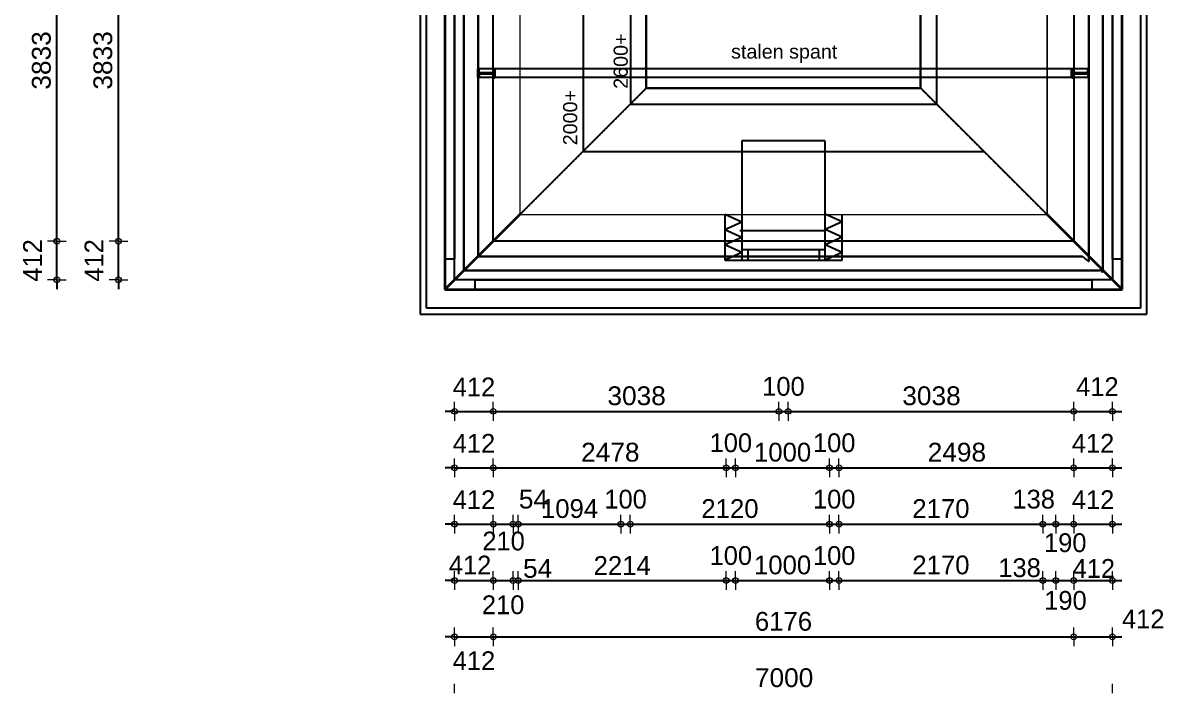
# Model space of a CAD drawing. Header units: millimetres. Extents: x 0 to 59350, y 0 to 29700.
# Drawn here: x 32277 to 38345, y 5360 to 8906 of the extents above; entities that cross this region are included whole.
import ezdxf

# ---------------------------------------------------------------- set-up
doc = ezdxf.new("R2010")
doc.units = ezdxf.units.MM
doc.linetypes.add('VERDECKT2_S2', pattern=[2.7, 2, -0.7])
doc.layers.add('Standard', color=7, linetype='Continuous', lineweight=25)
doc.styles.add('ARIAL', font='arial.ttf')

msp = doc.modelspace()

# ---------------------------------------------------------------- linework, layer by layer
at = {"layer": 'Standard', "color": 5, "linetype": 'Continuous', "lineweight": -3}
for p, q in [((34391.2, 14721.6), (34391.2, 7354.6)), ((34424.7, 7388.1), (34424.7, 14688.1)), ((38224.7, 14688.1), (38224.7, 7388.1)), ((38258.2, 7354.6), (38258.2, 14721.6)), ((34391.2, 7354.6), (38258.2, 7354.6)), ((38224.7, 7388.1), (34424.7, 7388.1))]:
    msp.add_line(p, q, dxfattribs=at)
at = {"layer": 'Standard', "color": 51, "linetype": 'Continuous', "lineweight": 18}
for p, q in [((34424.7, 14688.1), (34424.7, 7388.1)), ((38224.7, 7388.1), (38224.7, 14688.1)), ((34424.7, 7388.1), (37576.4, 7388.1)), ((37576.4, 7388.1), (38224.7, 7388.1))]:
    msp.add_line(p, q, dxfattribs=at)
at = {"layer": 'Standard', "color": 7, "linetype": 'Continuous', "lineweight": -3}
for p, q in [((34522.5, 7485.9), (34522.5, 14590.3)), ((38126.9, 7485.9), (38126.9, 14590.3)), ((32458.8, 7744.1), (32458.8, 9660.6)), ((32786, 7744.1), (32786, 9660.6)), ((36102.2, 7845.3), (36012.2, 7885.9)), ((36102.2, 7845.3), (36012.2, 7804.7)), ((36637.2, 7846), (36547.2, 7886.7)), ((36637.2, 7846), (36547.2, 7805.2)), ((36102.2, 7764.1), (36012.2, 7804.7)), ((36637.2, 7764.5), (36547.2, 7805.2)), ((32458.8, 7538.1), (32458.8, 7744.1)), ((32786, 7538.1), (32786, 7744.1)), ((36102.2, 7764.1), (36012.2, 7723.5)), ((36102.2, 7682.8), (36012.2, 7723.5)), ((36547.2, 7744.1), (36102.2, 7744.1)), ((36637.2, 7764.5), (36547.2, 7723.7)), ((36637.2, 7683), (36547.2, 7723.7)), ((36102.2, 7682.8), (36012.2, 7642.2)), ((36102.2, 7663.1), (36547.2, 7663.1)), ((36637.2, 7683), (36547.2, 7642.2)), ((32458.8, 7538.1), (32458.8, 7488.1)), ((32786, 7538.1), (32786, 7488.1)), ((34574.7, 6838.1), (34524.7, 6838.1)), ((34574.7, 6838.1), (34780.7, 6838.1)), ((34780.7, 6838.1), (35312.9, 6838.1)), ((35312.9, 6838.1), (36299.7, 6838.1)), ((36299.7, 6838.1), (36349.7, 6838.1)), ((36349.7, 6838.1), (36881.9, 6838.1)), ((36881.9, 6838.1), (37868.7, 6838.1)), ((37868.7, 6838.1), (38074.7, 6838.1)), ((38074.7, 6838.1), (38124.7, 6838.1)), ((34574.7, 6538.1), (34524.7, 6538.1)), ((34574.7, 6538.1), (34780.7, 6538.1)), ((34780.7, 6538.1), (35172.9, 6538.1)), ((35172.9, 6538.1), (36019.7, 6538.1)), ((36019.7, 6538.1), (36069.7, 6538.1)), ((36069.7, 6538.1), (36092.6, 6538.1)), ((36092.6, 6538.1), (36569.7, 6538.1)), ((36569.7, 6538.1), (36619.7, 6538.1)), ((36619.7, 6538.1), (37016.9, 6538.1)), ((37016.9, 6538.1), (37868.7, 6538.1)), ((37868.7, 6538.1), (38074.7, 6538.1)), ((38074.7, 6538.1), (38124.7, 6538.1)), ((34574.7, 6238.1), (34524.7, 6238.1)), ((34574.7, 6238.1), (34780.7, 6238.1)), ((34780.7, 6238.1), (34885.7, 6238.1)), ((34885.7, 6238.1), (34912.7, 6238.1)), ((34912.7, 6238.1), (34959.2, 6238.1)), ((34959.2, 6238.1), (35459.7, 6238.1)), ((35459.7, 6238.1), (35509.7, 6238.1)), ((35509.7, 6238.1), (35812.6, 6238.1)), ((35812.6, 6238.1), (36569.7, 6238.1)), ((36569.7, 6238.1), (36619.7, 6238.1)), ((36619.7, 6238.1), (36935.1, 6238.1)), ((36935.1, 6238.1), (37704.7, 6238.1)), ((37704.7, 6238.1), (37773.7, 6238.1)), ((37773.7, 6238.1), (37868.7, 6238.1)), ((37868.7, 6238.1), (38074.7, 6238.1)), ((38074.7, 6238.1), (38124.7, 6238.1)), ((34574.7, 5938.1), (34524.7, 5938.1)), ((34574.7, 5938.1), (34780.7, 5938.1)), ((34780.7, 5938.1), (34885.7, 5938.1)), ((34885.7, 5938.1), (34912.7, 5938.1)), ((34912.7, 5938.1), (35239.2, 5938.1)), ((35239.2, 5938.1), (36019.7, 5938.1)), ((36019.7, 5938.1), (36069.7, 5938.1)), ((36069.7, 5938.1), (36092.6, 5938.1)), ((36092.6, 5938.1), (36569.7, 5938.1)), ((36569.7, 5938.1), (36619.7, 5938.1)), ((36619.7, 5938.1), (36935.1, 5938.1)), ((36935.1, 5938.1), (37704.7, 5938.1)), ((37704.7, 5938.1), (37773.7, 5938.1)), ((37773.7, 5938.1), (37868.7, 5938.1)), ((37868.7, 5938.1), (38074.7, 5938.1)), ((38074.7, 5938.1), (38124.7, 5938.1)), ((34574.7, 5638.1), (34524.7, 5638.1)), ((34574.7, 5638.1), (34780.7, 5638.1)), ((34780.7, 5638.1), (36097.5, 5638.1)), ((36097.5, 5638.1), (37868.7, 5638.1)), ((37868.7, 5638.1), (38035.3, 5638.1)), ((38035.3, 5638.1), (38074.7, 5638.1)), ((38074.7, 5638.1), (38124.7, 5638.1))]:
    msp.add_line(p, q, dxfattribs=at)
at = {"layer": 'Standard', "color": 34, "linetype": 'Continuous', "lineweight": 18}
for p, q in [((34522.5, 14590.3), (34522.5, 7485.9)), ((38126.9, 7485.9), (38126.9, 14590.3)), ((34522.5, 7485.9), (34922.5, 7885.9)), ((34922.5, 7885.9), (34522.5, 7485.9)), ((37726.9, 7885.9), (38126.9, 7485.9)), ((38126.9, 7485.9), (37726.9, 7885.9)), ((34522.5, 7485.9), (38126.9, 7485.9))]:
    msp.add_line(p, q, dxfattribs=at)
at = {"layer": 'Standard', "color": 255, "linetype": 'Continuous', "lineweight": 35}
for p, q in [((34522.5, 14590.3), (34522.5, 7485.9)), ((38126.9, 7485.9), (38126.9, 14590.3)), ((34522.5, 7485.9), (34922.5, 7885.9)), ((34922.5, 7885.9), (34522.5, 7485.9)), ((37726.9, 7885.9), (38126.9, 7485.9)), ((38126.9, 7485.9), (37726.9, 7885.9)), ((34522.5, 7485.9), (38126.9, 7485.9))]:
    msp.add_line(p, q, dxfattribs=at)
at = {"layer": 'Standard', "color": 1, "linetype": 'VERDECKT2_S2', "lineweight": -3}
for p, q in [((34574.7, 7538.1), (34574.7, 14538.1)), ((38074.7, 14538.1), (38074.7, 7538.1)), ((34624.7, 7588.1), (34624.7, 14488.1)), ((34624.7, 14488.1), (34624.7, 7588.1)), ((38024.7, 14488.1), (38024.7, 7588.1)), ((38024.7, 7588.1), (38024.7, 14488.1)), ((34574.7, 14428.1), (34574.7, 7648.1)), ((34699.7, 7663.1), (34699.7, 14413.1)), ((34699.7, 14413.1), (34699.7, 7663.1)), ((37949.7, 14413.1), (37949.7, 7663.1)), ((37949.7, 7663.1), (37949.7, 14413.1)), ((38074.7, 7648.1), (38074.7, 14428.1)), ((37868.7, 14332.1), (37868.7, 7744.1)), ((35594.9, 13517.9), (35594.9, 8558.3)), ((35594.9, 8558.3), (35594.9, 13517.9)), ((35594.9, 13517.9), (35594.9, 8558.3)), ((35594.9, 8558.3), (35594.9, 13517.9)), ((37054.5, 8558.3), (37054.5, 13517.9)), ((37054.5, 13517.9), (37054.5, 8558.3)), ((37054.5, 8558.3), (37054.5, 13517.9)), ((37054.5, 13517.9), (37054.5, 8558.3)), ((34780.7, 7744.1), (34780.7, 11725.6)), ((34922.5, 7885.9), (35594.9, 8558.3)), ((35594.9, 8558.3), (34922.5, 7885.9)), ((34922.5, 7885.9), (35594.9, 8558.3)), ((35594.9, 8558.3), (34922.5, 7885.9)), ((35594.9, 8558.3), (37054.5, 8558.3)), ((37054.5, 8558.3), (35594.9, 8558.3)), ((35594.9, 8558.3), (37054.5, 8558.3)), ((37054.5, 8558.3), (35594.9, 8558.3)), ((37054.5, 8558.3), (37726.9, 7885.9)), ((37726.9, 7885.9), (37054.5, 8558.3)), ((37054.5, 8558.3), (37726.9, 7885.9)), ((37726.9, 7885.9), (37054.5, 8558.3)), ((36102.2, 8278.2), (36102.2, 7885.9)), ((36547.2, 8278.2), (36102.2, 8278.2)), ((36547.2, 7885.9), (36547.2, 8278.2)), ((36102.2, 7885.9), (36102.2, 7642.2)), ((36547.2, 7642.2), (36547.2, 7885.9)), ((36102.2, 7744.1), (34780.7, 7744.1)), ((37868.7, 7744.1), (36547.2, 7744.1)), ((34524.7, 7648.1), (34524.7, 7538.1)), ((34574.7, 7648.1), (34524.7, 7648.1)), ((36102.2, 7663.1), (34699.7, 7663.1)), ((34699.7, 7663.1), (36102.2, 7663.1)), ((37913.8, 7663.1), (36547.2, 7663.1)), ((36547.2, 7663.1), (37913.8, 7663.1)), ((37949.7, 7635.2), (37913.8, 7663.1)), ((37913.8, 7663.1), (37949.7, 7635.2)), ((37949.7, 7663.1), (37949.7, 7635.2)), ((37949.7, 7635.2), (37949.7, 7663.1)), ((38124.7, 7648.1), (38074.7, 7648.1)), ((38124.7, 7538.1), (38124.7, 7648.1)), ((38010.3, 7588.1), (34624.7, 7588.1)), ((34624.7, 7588.1), (38010.3, 7588.1)), ((36102.2, 7642.2), (36547.2, 7642.2)), ((38024.7, 7577), (38010.3, 7588.1)), ((38010.3, 7588.1), (38024.7, 7577)), ((38024.7, 7588.1), (38024.7, 7577)), ((38024.7, 7577), (38024.7, 7588.1)), ((34524.7, 7538.1), (34524.7, 7488.1)), ((37576.4, 7538.1), (34574.7, 7538.1)), ((34684.7, 7488.1), (34684.7, 7538.1)), ((34684.7, 7538.1), (37964.7, 7538.1)), ((38074.7, 7538.1), (37576.4, 7538.1)), ((37964.7, 7538.1), (37964.7, 7488.1)), ((38124.7, 7488.1), (38124.7, 7538.1)), ((34524.7, 7488.1), (34684.7, 7488.1)), ((37964.7, 7488.1), (38124.7, 7488.1))]:
    msp.add_line(p, q, dxfattribs=at)
at = {"layer": 'Standard', "color": 30, "linetype": 'VERDECKT2_S2', "lineweight": 18}
for p, q in [((34922.5, 14190.3), (34922.5, 7885.9)), ((37726.9, 7885.9), (37726.9, 14190.3)), ((34922.5, 7885.9), (37726.9, 7885.9))]:
    msp.add_line(p, q, dxfattribs=at)
at = {"layer": 'Standard', "color": 7, "linetype": 'VERDECKT2_S2', "lineweight": 18}
for p, q in [((34922.5, 14190.3), (34922.5, 7885.9)), ((37726.9, 14190.3), (37726.9, 7885.9))]:
    msp.add_line(p, q, dxfattribs=at)
at = {"layer": 'Standard', "color": 255, "linetype": 'VERDECKT2_S2', "lineweight": -3}
for p, q in [((35258.1, 13854.7), (35258.1, 8221.6)), ((35258.1, 8221.6), (37391.2, 8221.6))]:
    msp.add_line(p, q, dxfattribs=at)
at = {"layer": 'Standard', "color": 7, "linetype": 'VERDECKT2_S2', "lineweight": -3}
for p, q in [((35509.9, 13602.9), (35509.9, 8473.3)), ((37139.5, 13602.9), (37139.5, 8473.3)), ((35509.9, 8473.3), (37139.5, 8473.3))]:
    msp.add_line(p, q, dxfattribs=at)
at = {"layer": 'Standard', "color": 2, "linetype": 'Continuous', "lineweight": 35}
for p, q in [((34699.7, 8615.4), (34699.7, 8660.9)), ((34699.7, 8660.9), (34703.7, 8660.9)), ((34703.7, 8643.9), (34703.7, 8660.9)), ((34703.7, 8632.3), (34703.7, 8615.4)), ((34708.2, 8639.4), (34781.2, 8639.4)), ((34708.2, 8636.8), (34781.2, 8636.8)), ((34785.7, 8660.9), (34789.7, 8660.9)), ((34785.7, 8643.9), (34785.7, 8660.9)), ((34785.7, 8632.3), (34785.7, 8615.4)), ((34789.7, 8615.4), (34789.7, 8660.9)), ((37859.7, 8615.4), (37859.7, 8660.9)), ((37859.7, 8660.9), (37863.7, 8660.9)), ((37863.7, 8643.9), (37863.7, 8660.9)), ((37863.7, 8632.3), (37863.7, 8615.4)), ((37868.2, 8639.4), (37941.2, 8639.4)), ((37868.2, 8636.8), (37941.2, 8636.8)), ((37945.7, 8660.9), (37949.7, 8660.9)), ((37945.7, 8643.9), (37945.7, 8660.9)), ((37945.7, 8632.3), (37945.7, 8615.4)), ((37949.7, 8615.4), (37949.7, 8660.9)), ((34699.7, 8615.4), (34703.7, 8615.4)), ((34785.7, 8615.4), (34789.7, 8615.4)), ((37859.7, 8615.4), (37863.7, 8615.4)), ((37945.7, 8615.4), (37949.7, 8615.4))]:
    msp.add_line(p, q, dxfattribs=at)
at = {"layer": 'Standard', "color": 5, "linetype": 'VERDECKT2_S2', "lineweight": -3}
for p, q in [((37945.7, 8660.9), (34703.7, 8660.9)), ((37945.7, 8615.4), (34703.7, 8615.4))]:
    msp.add_line(p, q, dxfattribs=at)
at = {"layer": 'Standard', "color": 7, "linetype": 'Continuous', "lineweight": 25}
for p, q in [((34922.5, 7885.9), (34522.5, 7485.9)), ((38126.9, 7485.9), (37726.9, 7885.9))]:
    msp.add_line(p, q, dxfattribs=at)
at = {"layer": 'Standard', "color": 255, "linetype": 'Continuous', "lineweight": -3}
for p, q in [((36012.2, 7885.9), (36012.2, 7642.2)), ((36102.2, 7885.9), (36102.2, 7642.2)), ((36547.2, 7642.2), (36547.2, 7886.7)), ((36637.2, 7642.2), (36637.2, 7886.7)), ((36547.2, 7799.2), (36092.4, 7799.2)), ((36102.2, 7699.2), (36547.2, 7699.2)), ((36135.7, 7699.2), (36135.7, 7642.2)), ((36513.7, 7699.2), (36513.7, 7642.2)), ((36012.2, 7642.2), (36637.2, 7642.2))]:
    msp.add_line(p, q, dxfattribs=at)
at = {"layer": 'Standard', "color": 7, "linetype": 'Continuous', "lineweight": 18}
for p, q in [((32458.8, 7744.1), (32408.8, 7744.1)), ((32458.8, 7744.1), (32508.8, 7744.1)), ((32786, 7744.1), (32736, 7744.1)), ((32786, 7744.1), (32836, 7744.1)), ((32458.8, 7538.1), (32408.8, 7538.1)), ((32458.8, 7538.1), (32508.8, 7538.1)), ((32786, 7538.1), (32736, 7538.1)), ((32786, 7538.1), (32836, 7538.1)), ((34574.7, 6838.1), (34574.7, 6888.1)), ((34780.7, 6838.1), (34780.7, 6888.1)), ((36299.7, 6838.1), (36299.7, 6888.1)), ((36349.7, 6838.1), (36349.7, 6888.1)), ((37868.7, 6838.1), (37868.7, 6888.1)), ((38074.7, 6838.1), (38074.7, 6888.1)), ((34574.7, 6838.1), (34574.7, 6788.1)), ((34780.7, 6838.1), (34780.7, 6788.1)), ((36299.7, 6838.1), (36299.7, 6788.1)), ((36349.7, 6838.1), (36349.7, 6788.1)), ((37868.7, 6838.1), (37868.7, 6788.1)), ((38074.7, 6838.1), (38074.7, 6788.1)), ((34574.7, 6538.1), (34574.7, 6588.1)), ((34780.7, 6538.1), (34780.7, 6588.1)), ((36019.7, 6538.1), (36019.7, 6588.1)), ((36069.7, 6538.1), (36069.7, 6588.1)), ((36569.7, 6538.1), (36569.7, 6588.1)), ((36619.7, 6538.1), (36619.7, 6588.1)), ((37868.7, 6538.1), (37868.7, 6588.1)), ((38074.7, 6538.1), (38074.7, 6588.1)), ((34574.7, 6538.1), (34574.7, 6488.1)), ((34780.7, 6538.1), (34780.7, 6488.1)), ((36019.7, 6538.1), (36019.7, 6488.1)), ((36069.7, 6538.1), (36069.7, 6488.1)), ((36569.7, 6538.1), (36569.7, 6488.1)), ((36619.7, 6538.1), (36619.7, 6488.1)), ((37868.7, 6538.1), (37868.7, 6488.1)), ((38074.7, 6538.1), (38074.7, 6488.1)), ((34574.7, 6238.1), (34574.7, 6288.1)), ((34780.7, 6238.1), (34780.7, 6288.1)), ((34885.7, 6238.1), (34885.7, 6288.1)), ((34912.7, 6238.1), (34912.7, 6288.1)), ((35459.7, 6238.1), (35459.7, 6288.1)), ((35509.7, 6238.1), (35509.7, 6288.1)), ((36569.7, 6238.1), (36569.7, 6288.1)), ((36619.7, 6238.1), (36619.7, 6288.1)), ((37704.7, 6238.1), (37704.7, 6288.1)), ((37773.7, 6238.1), (37773.7, 6288.1)), ((37868.7, 6238.1), (37868.7, 6288.1)), ((38074.7, 6238.1), (38074.7, 6288.1)), ((34574.7, 6238.1), (34574.7, 6188.1)), ((34780.7, 6238.1), (34780.7, 6188.1)), ((34885.7, 6238.1), (34885.7, 6188.1)), ((34912.7, 6238.1), (34912.7, 6188.1)), ((35459.7, 6238.1), (35459.7, 6188.1)), ((35509.7, 6238.1), (35509.7, 6188.1)), ((36569.7, 6238.1), (36569.7, 6188.1)), ((36619.7, 6238.1), (36619.7, 6188.1)), ((37704.7, 6238.1), (37704.7, 6188.1)), ((37773.7, 6238.1), (37773.7, 6188.1)), ((37868.7, 6238.1), (37868.7, 6188.1)), ((38074.7, 6238.1), (38074.7, 6188.1)), ((34574.7, 5938.1), (34574.7, 5988.1)), ((34780.7, 5938.1), (34780.7, 5988.1)), ((34885.7, 5938.1), (34885.7, 5988.1)), ((34912.7, 5938.1), (34912.7, 5988.1)), ((36019.7, 5938.1), (36019.7, 5988.1)), ((36069.7, 5938.1), (36069.7, 5988.1)), ((36569.7, 5938.1), (36569.7, 5988.1)), ((36619.7, 5938.1), (36619.7, 5988.1)), ((37704.7, 5938.1), (37704.7, 5988.1)), ((37773.7, 5938.1), (37773.7, 5988.1)), ((37868.7, 5938.1), (37868.7, 5988.1)), ((38074.7, 5938.1), (38074.7, 5988.1)), ((34574.7, 5938.1), (34574.7, 5888.1)), ((34780.7, 5938.1), (34780.7, 5888.1)), ((34885.7, 5938.1), (34885.7, 5888.1)), ((34912.7, 5938.1), (34912.7, 5888.1)), ((36019.7, 5938.1), (36019.7, 5888.1)), ((36069.7, 5938.1), (36069.7, 5888.1)), ((36569.7, 5938.1), (36569.7, 5888.1)), ((36619.7, 5938.1), (36619.7, 5888.1)), ((37704.7, 5938.1), (37704.7, 5888.1)), ((37773.7, 5938.1), (37773.7, 5888.1)), ((37868.7, 5938.1), (37868.7, 5888.1)), ((38074.7, 5938.1), (38074.7, 5888.1)), ((34574.7, 5638.1), (34574.7, 5688.1)), ((34780.7, 5638.1), (34780.7, 5688.1)), ((37868.7, 5638.1), (37868.7, 5688.1)), ((38074.7, 5638.1), (38074.7, 5688.1)), ((34574.7, 5638.1), (34574.7, 5588.1)), ((34780.7, 5638.1), (34780.7, 5588.1)), ((37868.7, 5638.1), (37868.7, 5588.1)), ((38074.7, 5638.1), (38074.7, 5588.1)), ((34574.7, 5338.1), (34574.7, 5388.1)), ((38074.7, 5338.1), (38074.7, 5388.1))]:
    msp.add_line(p, q, dxfattribs=at)
at = {"layer": 'Standard', "color": 51, "linetype": 'Continuous', "lineweight": -3}
msp.add_line((36547.2, 7663.1), (36102.2, 7663.1), dxfattribs=at)
at = {"layer": 'Standard', "color": 7, "linetype": 'Continuous', "lineweight": 18}
for centre in [(32458.8, 7744.1), (32786, 7744.1), (32458.8, 7538.1), (32786, 7538.1), (34574.7, 6838.1), (34780.7, 6838.1), (36299.7, 6838.1), (36349.7, 6838.1), (37868.7, 6838.1), (38074.7, 6838.1), (34574.7, 6538.1), (34780.7, 6538.1), (36019.7, 6538.1), (36069.7, 6538.1), (36569.7, 6538.1), (36619.7, 6538.1), (37868.7, 6538.1), (38074.7, 6538.1), (34574.7, 6238.1), (34780.7, 6238.1), (34885.7, 6238.1), (34912.7, 6238.1), (35459.7, 6238.1), (35509.7, 6238.1), (36569.7, 6238.1), (36619.7, 6238.1), (37704.7, 6238.1), (37773.7, 6238.1), (37868.7, 6238.1), (38074.7, 6238.1), (34574.7, 5938.1), (34780.7, 5938.1), (34885.7, 5938.1), (34912.7, 5938.1), (36019.7, 5938.1), (36069.7, 5938.1), (36569.7, 5938.1), (36619.7, 5938.1), (37704.7, 5938.1), (37773.7, 5938.1), (37868.7, 5938.1), (38074.7, 5938.1), (34574.7, 5638.1), (34780.7, 5638.1), (37868.7, 5638.1), (38074.7, 5638.1)]:
    msp.add_circle(centre, 15, dxfattribs=at)
at = {"layer": 'Standard', "color": 2, "linetype": 'Continuous', "lineweight": 35}
for centre, start, end in [((34708.2, 8643.9), 180, 270.00001), ((34708.2, 8632.3), 89.99993, 179.99993), ((34781.2, 8643.9), 269.99992, 359.99993), ((34781.2, 8632.3), 0.00001, 90.00001), ((37868.2, 8643.9), 180, 270.00001), ((37868.2, 8632.3), 89.99993, 179.99993), ((37941.2, 8643.9), 269.99992, 359.99993), ((37941.2, 8632.3), 0.00001, 90.00001)]:
    msp.add_arc(centre, 4.5, start, end, dxfattribs=at)

# ---------------------------------------------------------------- texts
at = {"layer": 'Standard', "color": 7, "linetype": 'Continuous', "lineweight": 18, "attachment_point": 7, "rotation": 90, "style": 'ARIAL'}
for s, insert, char_height, width in [('\\W1.00;3833', (32427, 8550.1), 100, 363.563), ('\\W1.00;3833', (32754.3, 8550.1), 100, 363.563), ('\\W1.00;2600+', (35497, 8554.6), 75, 333.903), ('\\W1.00;2000+', (35228.2, 8254), 75, 333.903), ('\\W0.97;412', (32378.8, 7528.3), 100, 283.554), ('\\W0.97;412', (32706, 7528.3), 100, 283.554)]:
    msp.add_mtext(s, dxfattribs=dict(at, insert=insert, char_height=char_height, width=width))
at = {"layer": 'Standard', "color": 5, "linetype": 'Continuous', "lineweight": 18, "insert": (36046, 8692.6), "char_height": 75, "width": 605.128, "attachment_point": 7, "style": 'ARIAL'}
msp.add_mtext('\\W1.00;stalen\\~spant', dxfattribs=at)
at = {"layer": 'Standard', "color": 7, "linetype": 'Continuous', "lineweight": 18, "char_height": 100, "attachment_point": 7, "style": 'ARIAL'}
for s, insert, width in [('\\W0.97;412', (34564.8, 6918.1), 283.554), ('\\W0.97;100', (36211.5, 6919.8), 283.554), ('\\W0.97;412', (37881.8, 6919.9), 283.554), ('\\W1.00;3038', (35387.9, 6869.9), 363.563), ('\\W1.00;3038', (36956.9, 6869.9), 363.563), ('\\W0.97;412', (34564.8, 6618.1), 283.554), ('\\W0.97;100', (35931.5, 6619.8), 283.554), ('\\W0.97;100', (36481.5, 6619.8), 283.554), ('\\W0.97;412', (37858.8, 6618.1), 283.554), ('\\W1.00;2478', (35247.9, 6569.8), 363.563), ('\\W0.98;1000', (36167.6, 6569.8), 362.353), ('\\W1.00;2498', (37091.9, 6569.8), 363.563), ('\\W0.97;412', (34564.8, 6318.1), 283.554), ('\\W1.00;54', (34916.5, 6319.8), 206.656), ('\\W0.98;1094', (35034.2, 6269.8), 362.353), ('\\W0.97;100', (35371.5, 6319.8), 283.554), ('\\W0.98;2120', (35887.6, 6269.8), 362.353), ('\\W0.97;100', (36481.5, 6319.8), 283.554), ('\\W0.98;2170', (37010.1, 6269.8), 362.353), ('\\W0.97;138', (37543.1, 6319.9), 283.554), ('\\W0.97;412', (37858.8, 6318.1), 283.554), ('\\W0.97;210', (34722.3, 6096.9), 283.554), ('\\W0.97;190', (37710.9, 6088.1), 283.554), ('\\W0.97;412', (34544, 5970.3), 283.554), ('\\W0.98;2214', (35314.2, 5968.1), 362.353), ('\\W0.97;100', (35931.5, 6019.8), 283.554), ('\\W0.98;1000', (36167.6, 5969.8), 362.353), ('\\W0.97;100', (36481.5, 6019.8), 283.554), ('\\W0.98;2170', (37010.1, 5969.8), 362.353), ('\\W1.00;54', (34938.9, 5951.2), 206.656), ('\\W0.97;138', (37467.8, 5955.2), 283.554), ('\\W0.97;412', (37862.8, 5952.4), 283.554), ('\\W0.97;210', (34720, 5757.7), 283.554), ('\\W0.97;190', (37711.9, 5781.2), 283.554), ('\\W0.98;6176', (36172.5, 5669.8), 362.353), ('\\W0.97;412', (38125.8, 5683.6), 283.554), ('\\W0.97;412', (34564.8, 5461.5), 283.554), ('\\W1.00;7000', (36172.6, 5369.8), 363.563)]:
    msp.add_mtext(s, dxfattribs=dict(at, insert=insert, width=width))

doc.saveas('drawing.dxf')
